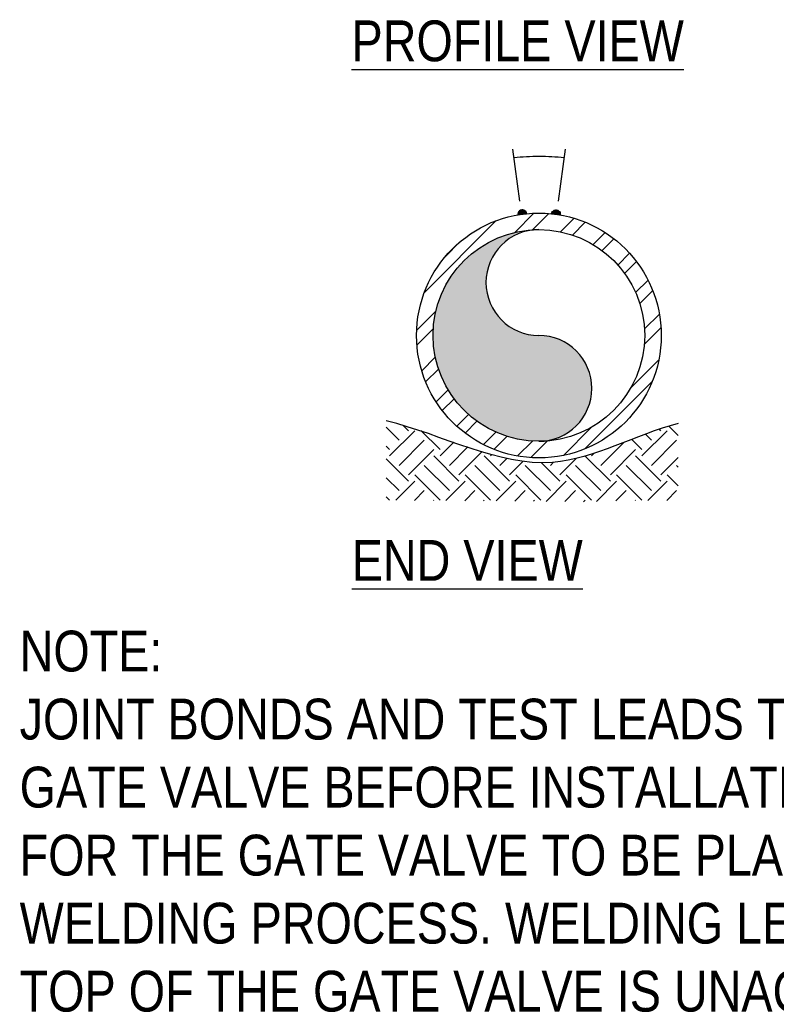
# Model space of a CAD drawing. Header units: inches. Extents: x 0 to 4744, y 0 to 4696.
# Drawn here: x 1213.15 to 1250.23, y 2359.05 to 2407.69 of the extents above; entities that cross this region are included whole.
import ezdxf

# ---------------------------------------------------------------- set-up
doc = ezdxf.new("R2010")
doc.units = ezdxf.units.IN
doc.header["$LTSCALE"] = 0.2
doc.header["$MEASUREMENT"] = 0
for name, color, linetype, lineweight in [('E-WELD', 52, 'Continuous', 15), ('G-ANNO', 122, 'Continuous', 20), ('G-ANNO-DIMS', 3, 'Continuous', 20), ('O-ERTH', 33, 'Continuous', 20), ('U-PIPE', 4, 'Continuous', 15)]:
    doc.layers.add(name, color=color, linetype=linetype, lineweight=lineweight)
doc.styles.get("Standard").update_dxf_attribs({"font": 'ARIALN.TTF'})

msp = doc.modelspace()

# ---------------------------------------------------------------- hatches: boundary and pattern name
at = {"layer": 'E-WELD'}
h = msp.add_hatch(color=256, dxfattribs=at)
h.dxf.hatch_style = 1
h.paths.add_polyline_path([(1237.572170943889, 2398.129371292682, -1), (1237.996904218638, 2398.186599910593)])
h = msp.add_hatch(color=256, dxfattribs=at)
h.dxf.hatch_style = 1
h.paths.add_polyline_path([(1239.648790848437, 2398.129371292682, 1), (1239.224057573688, 2398.186599910593)])
at = {"layer": 'O-ERTH'}
h = msp.add_hatch(dxfattribs=at)
h.set_pattern_fill('EARTH', color=256, scale=6.999389096760322, angle=45)
h.set_pattern_definition([(45, (821.408675018075, 2427.449737676743), (3.22973970799945e-16, 2.474657747241204), [1.749847274190081, -1.749847274190081]), (45, (820.9446766904666, 2427.91373600435), (3.22973970799945e-16, 2.474657747241204), [1.749847274190081, -1.749847274190081]), (45, (820.4806783628583, 2428.377734331958), (3.22973970799945e-16, 2.474657747241204), [1.749847274190081, -1.749847274190081]), (135, (820.4806783628583, 2428.687066550363), (-2.474657747241204, 4.844609561999176e-16), [1.749847274190081, -1.749847274190081]), (135, (820.9446766904666, 2429.151064877971), (-2.474657747241204, 4.844609561999176e-16), [1.749847274190081, -1.749847274190081]), (135, (821.408675018075, 2429.615063205578), (-2.474657747241204, 4.844609561999176e-16), [1.749847274190081, -1.749847274190081])])
h.paths.add_polyline_path([(1231.108585837633, 2388.046496834313), (1231.108585837633, 2384.140742921241), (1237.807284716199, 2384.09782013309), (1240.742395096727, 2384.066247357262), (1243.538678527489, 2384.133676359802), (1245.428174263574, 2384.123031737909), (1245.428174263574, 2387.898757660686), (1245.341143789315, 2387.87652443674), (1245.03906544042, 2387.790264770789), (1244.737912538002, 2387.696322832363), (1244.43762173453, 2387.595853023553), (1244.138129682467, 2387.490009746446), (1243.83937303428, 2387.379947403131), (1243.541288442436, 2387.266820395698), (1243.243812559399, 2387.151783126234), (1242.946882037638, 2387.035989996829), (1242.650433529617, 2386.920595409571), (1242.354403687801, 2386.806753766551), (1242.058729164658, 2386.695619469854), (1241.763346612653, 2386.588346921572), (1241.468192684254, 2386.486090523792), (1241.173204031923, 2386.390004678604), (1240.878317308129, 2386.301243788097), (1240.583469165337, 2386.220962254358), (1240.288596256014, 2386.150314479477), (1239.993635232625, 2386.090454865543), (1239.698522747637, 2386.042537814645), (1239.403195453514, 2386.007717728871), (1239.107591494237, 2385.987095539352), (1238.811677219085, 2385.98076101289), (1238.515444160145, 2385.98790110896), (1238.218884734081, 2386.007671074801), (1237.921991357555, 2386.039226157652), (1237.62475644723, 2386.081721604751), (1237.327172419768, 2386.134312663337), (1237.029231691834, 2386.196154580648), (1236.730926680088, 2386.266402603922), (1236.432249801198, 2386.344211980401), (1236.133193471823, 2386.428737957319), (1235.833750108627, 2386.519135781917), (1235.533912128275, 2386.614560701435), (1235.233671947427, 2386.714167963108), (1234.933021982749, 2386.817112814178), (1234.631954650901, 2386.922550501881), (1234.33046236855, 2387.029636273457), (1234.028537552355, 2387.137525376144), (1233.726172618982, 2387.245373057181), (1233.423359985091, 2387.352334563807), (1233.120092067348, 2387.457565143259), (1232.816361282416, 2387.560220042778), (1232.512160046957, 2387.6594545096), (1232.207480777633, 2387.754423790966), (1231.90231589111, 2387.844283134112), (1231.596657804049, 2387.928187786279), (1231.290498933112, 2388.005292994704)])
at = {"layer": 'U-PIPE'}
h = msp.add_hatch(dxfattribs=at)
h.set_pattern_fill('ANSI32', color=256, scale=4.184369226691662)
h.set_pattern_definition([(44.99999999999999, (872.1909248336788, 1852.298650521803), (-1.109548445693244, 1.109548445693244), []), (44.99999999999999, (872.9306237962337, 1852.298650521803), (-1.109548445693244, 1.109548445693244), [])])
h.paths.add_polyline_path([(1244.59840882739, 2392.216796308517, 1), (1232.598408827394, 2392.216796308517, 1)])
h.paths.add_polyline_path([(1243.786724590764, 2392.216796308517, 1), (1233.41009306402, 2392.216796308517, 1)], flags=16)
h = msp.add_hatch(color=256, dxfattribs=at)
h.dxf.hatch_style = 1
h.paths.add_polyline_path([(1238.598408827392, 2387.028480545145, 1), (1238.598408827392, 2392.216796308517, -1), (1238.598408827392, 2397.405112071889, 0.4142135623730951), (1233.41009306402, 2392.216796308517, 0.4142135623731167)])

# ---------------------------------------------------------------- linework, layer by layer
at = {"layer": 'E-WELD'}
for points in [[(1237.572170943889, 2398.129371292682), (1237.996904218638, 2398.186599910593, 1.000000000006063)], [(1239.648790848437, 2398.129371292682), (1239.224057573688, 2398.186599910593, -1.000000000006063)]]:
    msp.add_lwpolyline(points, format="xyb", close=True, dxfattribs=at)
at = {"layer": 'G-ANNO-DIMS'}
for p, q in [((1237.66488458366, 2398.793725836645), (1237.314405240476, 2401.347685102925)), ((1239.556077208666, 2398.793725836645), (1239.906556551849, 2401.347685102925))]:
    msp.add_line(p, q, dxfattribs=at)
for centre, start, end in [((1238.586061031629, 2389.65737036796), 89.9082219293577, 96.14739976044336), ((1238.634900760696, 2389.65737036796), 83.85260023955664, 90.09177807064232)]:
    msp.add_arc(centre, 11.33076086950657, start, end, dxfattribs=at)
at = {"layer": 'O-ERTH'}
msp.add_open_spline([(1245.428174263574, 2387.901860735688), (1243.334338390384, 2387.356271558263), (1238.668616925939, 2384.583597316423), (1233.880124528426, 2387.366184846708), (1231.108585837633, 2388.030038011404)], degree=3, knots=[197.9411270059659, 197.9411270059659, 197.9411270059659, 197.9411270059659, 219.4709860753922, 247.6328135167252, 247.6328135167252, 247.6328135167252, 247.6328135167252], dxfattribs=at)
at = {"layer": 'U-PIPE'}
for radius in [5.999999999998106, 5.188315763372044]:
    msp.add_circle((1238.598408827392, 2392.216796308517), radius, dxfattribs=at)
for centre, start, end in [((1238.598408827392, 2394.810954190203), 90, 270), ((1238.598408827392, 2389.622638426831), 270, 90)]:
    msp.add_arc(centre, 2.594157881686031, start, end, dxfattribs=at)

# ---------------------------------------------------------------- texts
at = {"layer": 'G-ANNO', "char_height": 2, "attachment_point": 1}
for s, width, gutter_width, insert in [('{\\LPROFILE VIEW}', 34.31915430551424, 3.777577892035684, (1229.410961192151, 2407.65643821451)), ('{\\LEND VIEW}', 39.46231861430908, 4.343696264739545, (1229.422362210412, 2382.18973521415)), ('NOTE:\\PJOINT BONDS AND TEST LEADS TO BE WELDED TO THE SIDE OF GATE VALVE BEFORE INSTALLATION OF GATE VALVE TO ALLOW FOR THE GATE VALVE TO BE PLACED ON ITS SIDE DURING THE WELDING PROCESS. WELDING LEADS OR JOINT BONDS TO THE TOP OF THE GATE VALVE IS UNACCEPTABLE.  ', 75.77712999763753, 10, (1213.136587370193, 2377.745752504197))]:
    msp.add_mtext_dynamic_manual_height_columns(s, width=width, gutter_width=gutter_width, heights=[0], dxfattribs=dict(at, insert=insert))

doc.saveas('drawing.dxf')
